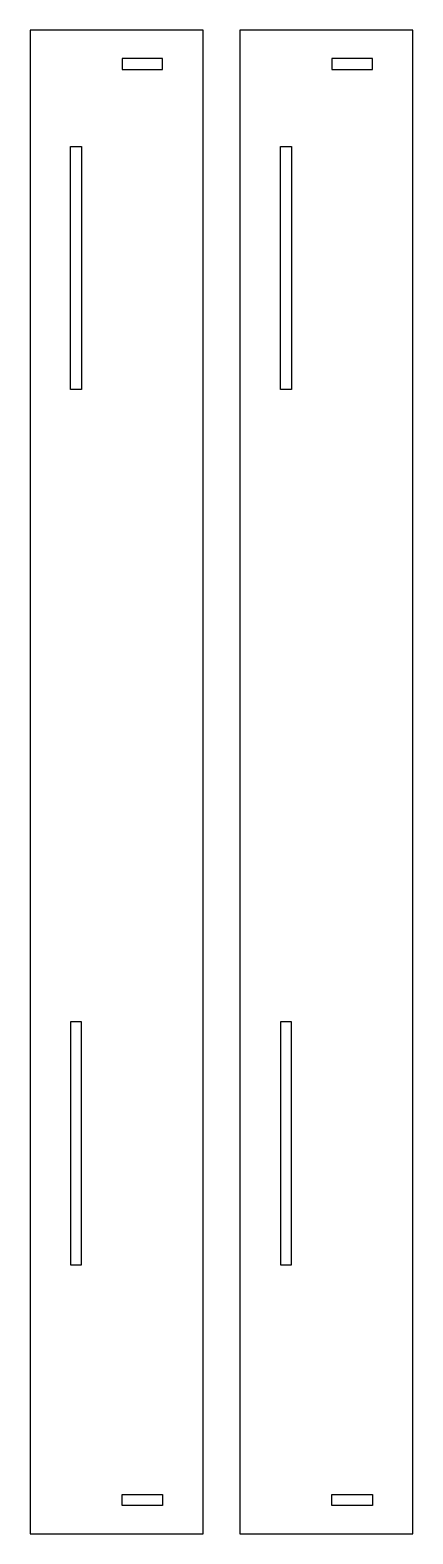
# Model space of a CAD drawing. Extents: x -6351 to -6256, y 621 to 992.
import ezdxf

# ---------------------------------------------------------------- set-up
doc = ezdxf.new("R2010")
doc.units = 0
doc.layers.add('FAB_2$FISHBOWL$WALLS_SIDE', color=25, linetype='CONTINUOUS')

msp = doc.modelspace()

# ---------------------------------------------------------------- linework, layer by layer
at = {"layer": 'FAB_2$FISHBOWL$WALLS_SIDE'}
for p, q in [((-6308.18, 991.89), (-6350.9, 991.89)), ((-6350.9, 991.89), (-6350.9, 620.69)), ((-6308.18, 620.69), (-6308.18, 991.89)), ((-6299.05, 991.89), (-6299.05, 620.69)), ((-6256.33, 991.89), (-6299.05, 991.89)), ((-6256.33, 620.69), (-6256.33, 991.89)), ((-6323.18, 984.89), (-6328.18, 984.89)), ((-6328.18, 984.89), (-6328.18, 982.17)), ((-6318.18, 984.89), (-6323.18, 984.89)), ((-6318.18, 982.17), (-6318.18, 984.89)), ((-6276.33, 984.89), (-6276.33, 982.17)), ((-6271.33, 984.89), (-6276.33, 984.89)), ((-6266.33, 984.89), (-6271.33, 984.89)), ((-6266.33, 982.17), (-6266.33, 984.89)), ((-6328.18, 982.17), (-6323.18, 982.17)), ((-6323.18, 982.17), (-6318.18, 982.17)), ((-6276.33, 982.17), (-6271.33, 982.17)), ((-6271.33, 982.17), (-6266.33, 982.17)), ((-6340.9, 963.16), (-6338.18, 963.16)), ((-6340.9, 933.16), (-6340.9, 963.16)), ((-6338.18, 963.16), (-6338.18, 933.16)), ((-6289.05, 933.16), (-6289.05, 963.16)), ((-6289.05, 963.16), (-6286.33, 963.16)), ((-6286.33, 963.16), (-6286.33, 933.16)), ((-6340.9, 903.16), (-6340.9, 933.16)), ((-6338.18, 933.16), (-6338.18, 903.16)), ((-6289.05, 903.16), (-6289.05, 933.16)), ((-6286.33, 933.16), (-6286.33, 903.16)), ((-6338.18, 903.16), (-6340.9, 903.16)), ((-6286.33, 903.16), (-6289.05, 903.16)), ((-6338.18, 747.11), (-6340.9, 747.11)), ((-6340.9, 747.11), (-6340.9, 717.11)), ((-6338.18, 717.11), (-6338.18, 747.11)), ((-6289.05, 747.11), (-6289.05, 717.11)), ((-6286.33, 747.11), (-6289.05, 747.11)), ((-6286.33, 717.11), (-6286.33, 747.11)), ((-6340.9, 717.11), (-6340.9, 687.11)), ((-6338.18, 687.11), (-6338.18, 717.11)), ((-6289.05, 717.11), (-6289.05, 687.11)), ((-6286.33, 687.11), (-6286.33, 717.11)), ((-6340.9, 687.11), (-6338.18, 687.11)), ((-6289.05, 687.11), (-6286.33, 687.11)), ((-6328.18, 630.41), (-6323.18, 630.41)), ((-6328.18, 627.69), (-6328.18, 630.41)), ((-6323.18, 627.69), (-6328.18, 627.69)), ((-6323.18, 630.41), (-6318.18, 630.41)), ((-6318.18, 627.69), (-6323.18, 627.69)), ((-6318.18, 630.41), (-6318.18, 627.69)), ((-6276.33, 627.69), (-6276.33, 630.41)), ((-6276.33, 630.41), (-6271.33, 630.41)), ((-6271.33, 627.69), (-6276.33, 627.69)), ((-6271.33, 630.41), (-6266.33, 630.41)), ((-6266.33, 627.69), (-6271.33, 627.69)), ((-6266.33, 630.41), (-6266.33, 627.69)), ((-6350.9, 620.69), (-6308.18, 620.69)), ((-6299.05, 620.69), (-6256.33, 620.69))]:
    msp.add_line(p, q, dxfattribs=at)

doc.saveas('drawing.dxf')
